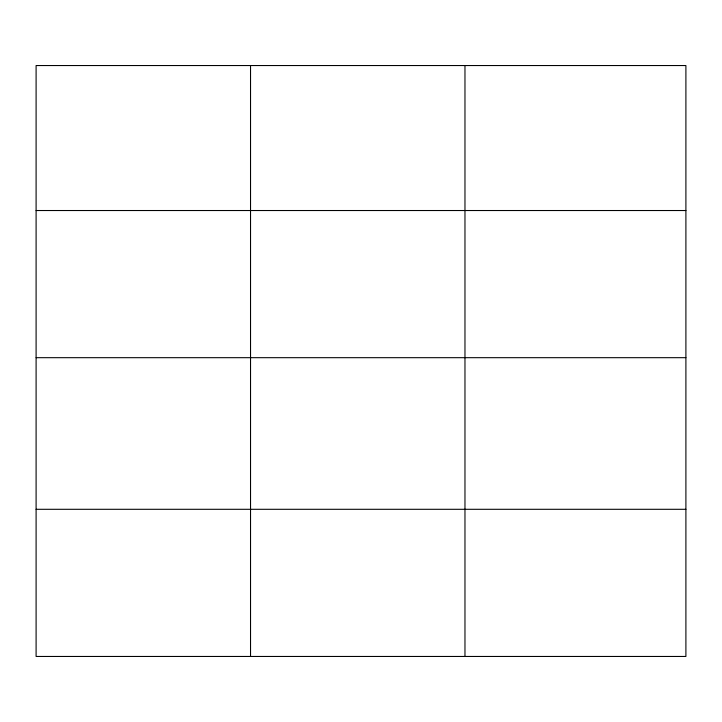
<?xml version="1.0" encoding="UTF-8"?>
<svg xmlns="http://www.w3.org/2000/svg" width="722" height="722" viewBox="0 0 722 722"><rect width="100%" height="100%" fill="white"/><g stroke="black" fill="none" stroke-linecap="round" stroke-linejoin="round"><path stroke-width="1.08" d="M685.9 357.679L685.9 65.54L36.1 65.54L36.1 656.46L685.9 656.46L685.9 357.679L36.1 357.679M36.1 210.526L685.9 210.526M36.1 509.299L685.9 509.299M464.968 65.54L464.968 656.46M250.534 65.54L250.534 656.46"/></g></svg>
